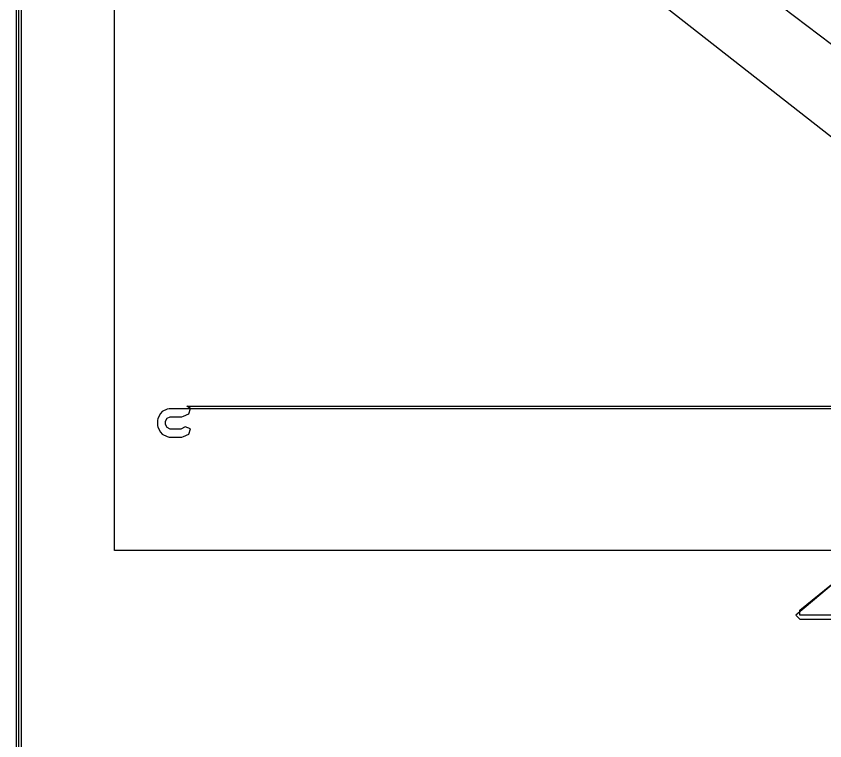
# Model space of a CAD drawing. Extents: x 0 to 334, y -361 to 120.
# Drawn here: x 0 to 15.13, y 61.72 to 75.28 of the extents above; entities that cross this region are included whole.
import ezdxf

# ---------------------------------------------------------------- set-up
doc = ezdxf.new("R2010")
doc.units = 0

msp = doc.modelspace()

# ---------------------------------------------------------------- linework, layer by layer
at = {"layer": 'Layer 1'}
for p, q in [((0, 88.7492), (0, 0.0492)), ((0.05, 0.0492), (0.05, 88.7492)), ((0.1, 0.0492), (0.1, 88.7492)), ((1.84167, 83.5448), (24.0396, 66.1305)), ((1.84167, 65.2805), (1.84167, 83.5448)), ((3.957141, 83.361437), (23.337314, 68.607966)), ((36.176311, 82.350823), (14.5908, 64.0693)), ((14.6658, 64.1624), (37.061075, 82.350823)), ((3.26232, 67.94026), (3.195114, 67.981719)), ((3.195114, 67.981719), (23.003886, 67.981705)), ((2.69959, 67.845022), (2.651971, 67.749784)), ((2.733131, 67.878563), (2.69959, 67.845022)), ((2.828369, 67.926182), (2.733131, 67.878563)), ((2.86191, 67.9341), (2.828369, 67.926182)), ((22.891067, 67.934086), (2.86191, 67.9341)), ((3.133541, 67.792018), (3.228779, 67.839637)), ((3.228779, 67.839637), (3.26232, 67.94026)), ((2.644053, 67.716243), (2.64405, 67.621)), ((2.651971, 67.749784), (2.644053, 67.716243)), ((2.794048, 67.638762), (2.79405, 67.6986)), ((2.79405, 67.6986), (2.822571, 67.755641)), ((2.822571, 67.755641), (2.879612, 67.784162)), ((2.879612, 67.784162), (3.1, 67.7841)), ((3.1, 67.7841), (3.133541, 67.792018)), ((2.64405, 67.621), (2.651968, 67.587459)), ((2.651968, 67.587459), (2.699587, 67.492221)), ((2.822569, 67.581721), (2.794048, 67.638762)), ((2.87961, 67.5532), (2.822569, 67.581721)), ((3.082295, 67.5532), (2.87961, 67.5532)), ((3.161697, 67.592901), (3.082295, 67.5532)), ((3.26232, 67.55936), (3.161697, 67.592901)), ((3.228779, 67.458737), (3.26232, 67.55936)), ((2.699587, 67.492221), (2.733128, 67.45868)), ((2.733128, 67.45868), (2.828366, 67.411061)), ((2.828366, 67.411061), (2.861907, 67.403143)), ((2.861907, 67.403143), (3.1, 67.4032)), ((3.1, 67.4032), (3.133541, 67.411118)), ((3.133541, 67.411118), (3.228779, 67.458737)), ((24.039595, 65.280596), (1.84167, 65.2805)), ((14.5908, 64.0693), (14.6658, 63.9943)), ((14.6658, 64.0693), (14.6658, 64.1624)), ((15.4755, 64.0693), (14.6658, 64.0693)), ((14.6658, 63.9943), (15.4755, 63.9943))]:
    msp.add_line(p, q, dxfattribs=at)

doc.saveas('drawing.dxf')
